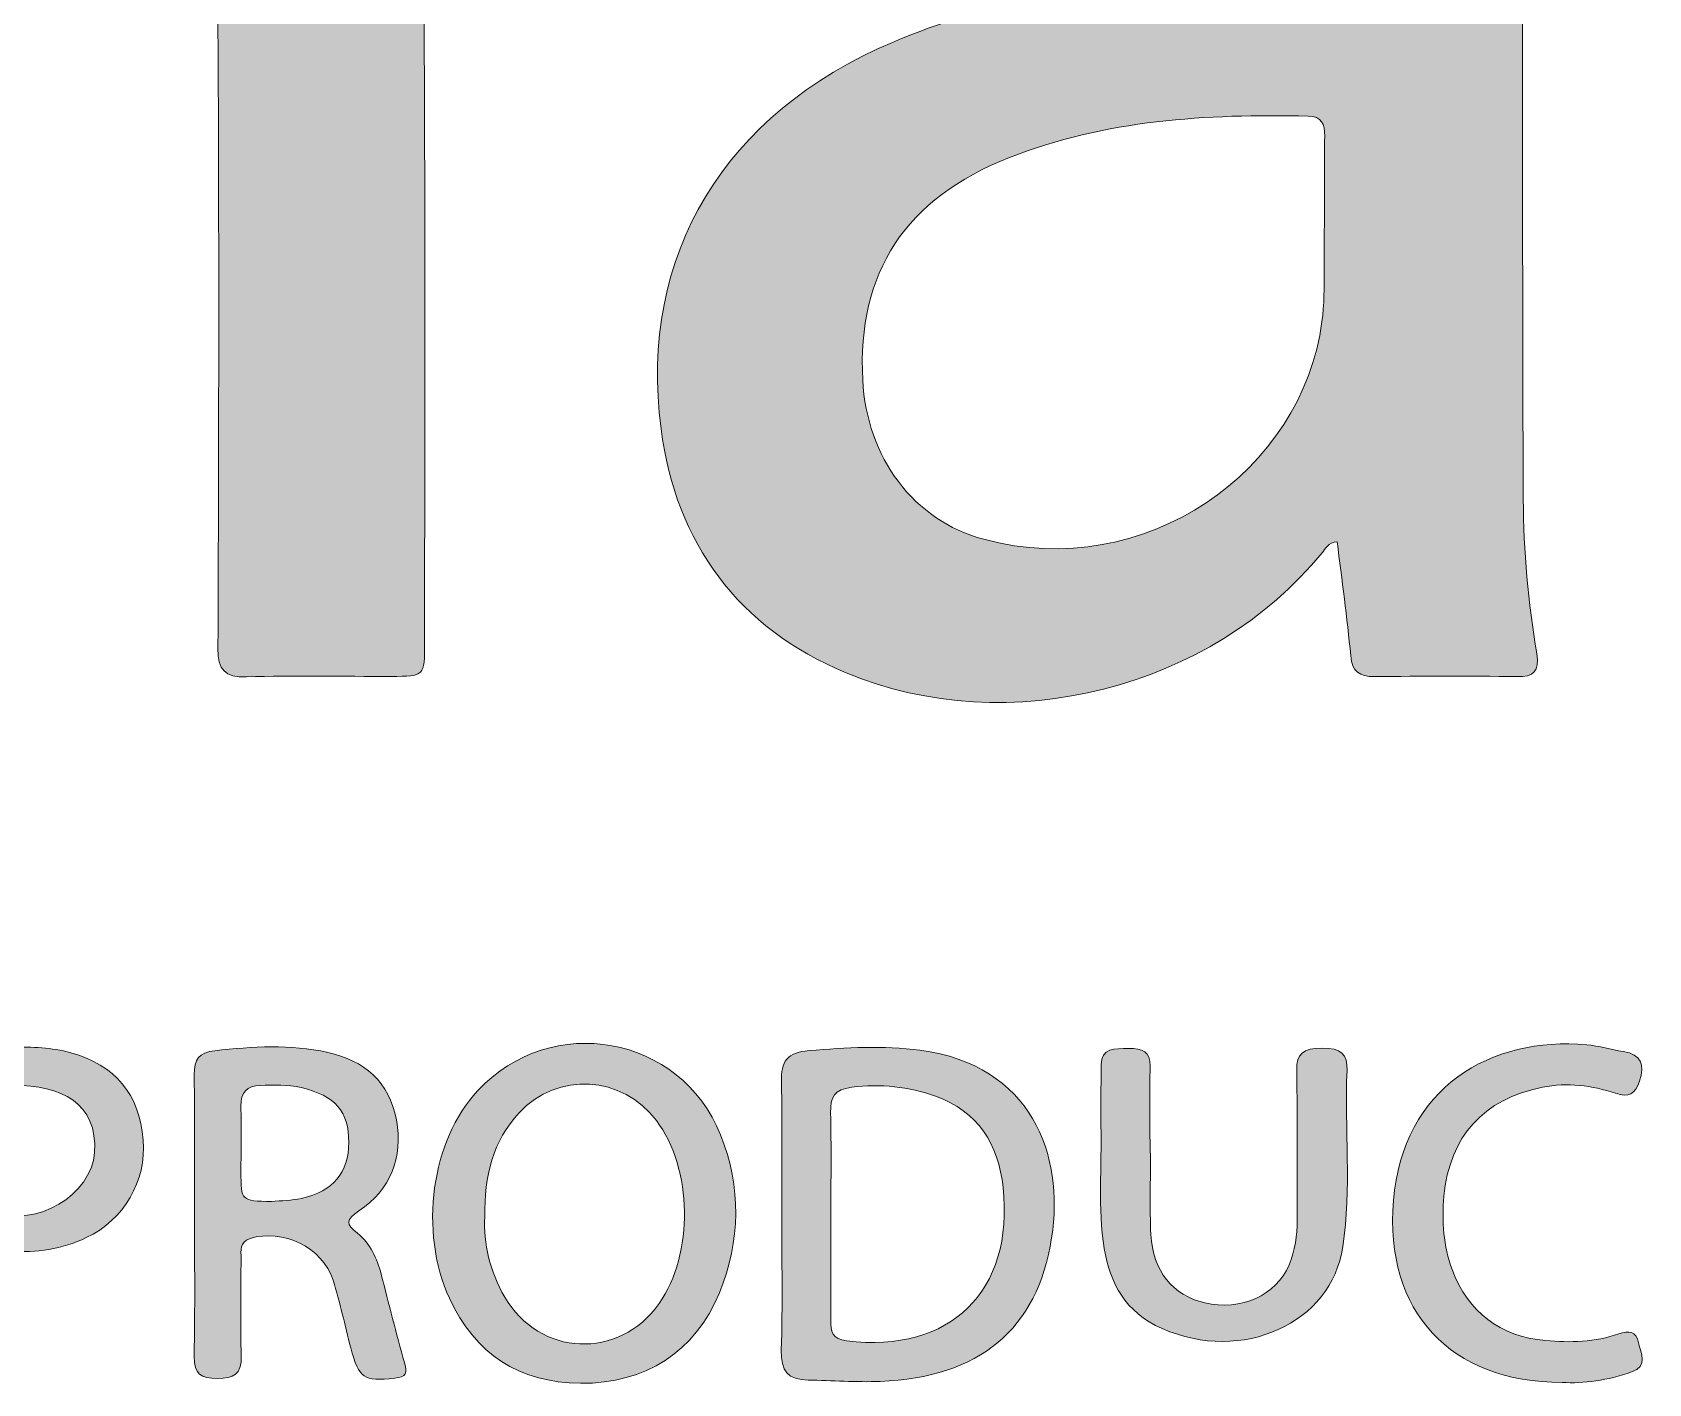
# Model space of a CAD drawing. Extents: x 495 to 1403, y -1247 to -663.
# Drawn here: x 948.7 to 1119.4, y -1240.5 to -1097.7 of the extents above; entities that cross this region are included whole.
import ezdxf

# ---------------------------------------------------------------- set-up
doc = ezdxf.new("R2010")
doc.units = 0
doc.header["$MEASUREMENT"] = 0
doc.layers.add('katman 1', color=7, linetype='Continuous')

# ---------------------------------------------------------------- blocks, each defined once
blk = doc.blocks.new('block 3')
at = {"layer": 'katman 1', "true_color": 0xffffff}
h = blk.add_hatch(color=7, dxfattribs=at)
h.dxf.hatch_style = 2
edge = h.paths.add_edge_path()
edge.add_spline(control_points=[(909.91, -1067.36), (914.71, -1059.95), (920.86, -1054.19), (928.8, -1050.7), (943.58, -1044.21), (958.19, -1044.37), (971.92, -1053.51), (981.36, -1059.8), (985.97, -1069.33), (988.4, -1080.11), (989.75, -1086.09), (990.05, -1092.17), (990.09, -1098.22), (990.22, -1119.54), (990.14, -1140.86), (990.14, -1162.18), (990.14, -1165.77), (990.13, -1165.77), (986.58, -1165.77), (981.5, -1165.78), (976.41, -1165.67), (971.34, -1165.82), (969.01, -1165.89), (968.3, -1165.11), (968.31, -1162.78), (968.39, -1141), (968.44, -1119.22), (968.31, -1097.44), (968.27, -1089.85), (967.19, -1082.38), (963.15, -1075.7), (958.93, -1068.72), (952.65, -1065.27), (944.56, -1064.53), (925.55, -1062.8), (911.94, -1079.12), (912.08, -1095.5), (912.28, -1117.74), (912.13, -1139.99), (912.13, -1162.23), (912.12, -1165.77), (912.12, -1165.77), (908.52, -1165.77), (903.52, -1165.78), (898.51, -1165.78), (893.51, -1165.77), (890.45, -1165.77), (890.37, -1165.69), (890.37, -1162.69), (890.36, -1149.15), (890.37, -1135.6), (890.36, -1122.06), (890.35, -1102.51), (890.36, -1082.96), (890.27, -1063.41), (890.25, -1059.34), (889.9, -1055.27), (889.59, -1051.21), (889.46, -1049.62), (889.97, -1048.88), (891.57, -1048.89), (896.57, -1048.89), (901.58, -1048.91), (906.58, -1048.87), (908.45, -1048.85), (908.86, -1049.86), (908.94, -1051.49), (909.2, -1056.78), (909.58, -1062.07), (909.91, -1067.36)], knot_values=[0, 0, 0, 0, 1, 1, 1, 2, 2, 2, 3, 3, 3, 4, 4, 4, 5, 5, 5, 6, 6, 6, 7, 7, 7, 8, 8, 8, 9, 9, 9, 10, 10, 10, 11, 11, 11, 12, 12, 12, 13, 13, 13, 14, 14, 14, 15, 15, 15, 16, 16, 16, 17, 17, 17, 18, 18, 18, 19, 19, 19, 20, 20, 20, 21, 21, 21, 22, 22, 22, 23, 23, 23, 23], degree=3, periodic=1)
h = blk.add_hatch(color=7, dxfattribs=at)
h.dxf.hatch_style = 2
edge = h.paths.add_edge_path()
edge.add_spline(control_points=[(1086.55, -1151.55), (1085.56, -1151.63), (1085.32, -1152.27), (1084.95, -1152.72), (1073.25, -1167.05), (1051.86, -1172.56), (1034.66, -1165.39), (1023.26, -1160.63), (1016.7, -1151.74), (1015.12, -1139.62), (1012.71, -1121.19), (1021.85, -1106.32), (1039.56, -1098.79), (1049.81, -1094.43), (1060.58, -1092.48), (1071.63, -1091.7), (1075.32, -1091.44), (1079, -1091.26), (1082.69, -1091.27), (1083.74, -1091.27), (1084.87, -1091.24), (1084.68, -1089.75), (1084.25, -1086.4), (1084.42, -1083), (1083.55, -1079.68), (1080.96, -1069.8), (1073.43, -1063.57), (1063.23, -1062.73), (1051.36, -1061.75), (1040.31, -1064.27), (1029.97, -1070.07), (1028.6, -1070.84), (1027.82, -1070.89), (1027.28, -1069.17), (1026.16, -1065.65), (1024.94, -1062.16), (1023.66, -1058.69), (1023.13, -1057.27), (1023.42, -1056.48), (1024.76, -1055.71), (1034.91, -1049.86), (1045.91, -1047.01), (1057.54, -1046.48), (1064.17, -1046.18), (1070.78, -1046.44), (1077.23, -1048.23), (1092.39, -1052.42), (1100.82, -1062.8), (1104.29, -1077.7), (1105.69, -1083.72), (1106.12, -1089.86), (1106.13, -1096.03), (1106.14, -1113.04), (1106.11, -1130.05), (1106.2, -1147.06), (1106.22, -1152.52), (1106.73, -1157.97), (1107.62, -1163.37), (1107.92, -1165.26), (1107.35, -1165.83), (1105.49, -1165.8), (1100.49, -1165.72), (1095.48, -1165.74), (1090.48, -1165.79), (1088.88, -1165.81), (1088.13, -1165.29), (1087.97, -1163.59), (1087.59, -1159.57), (1087.03, -1155.57), (1086.55, -1151.55)], knot_values=[0, 0, 0, 0, 1, 1, 1, 2, 2, 2, 3, 3, 3, 4, 4, 4, 5, 5, 5, 6, 6, 6, 7, 7, 7, 8, 8, 8, 9, 9, 9, 10, 10, 10, 11, 11, 11, 12, 12, 12, 13, 13, 13, 14, 14, 14, 15, 15, 15, 16, 16, 16, 17, 17, 17, 18, 18, 18, 19, 19, 19, 20, 20, 20, 21, 21, 21, 22, 22, 22, 23, 23, 23, 23], degree=3, periodic=1)
edge = h.paths.add_edge_path()
edge.add_spline(control_points=[(1085.21, -1118.15), (1085.21, -1114.53), (1085.19, -1111.6), (1085.22, -1108.68), (1085.24, -1107.44), (1084.93, -1106.6), (1083.46, -1106.57), (1072.71, -1106.35), (1062.07, -1106.96), (1051.92, -1110.95), (1040.92, -1115.27), (1035.83, -1123.1), (1036.42, -1134.47), (1036.85, -1142.64), (1041.78, -1149.3), (1049.21, -1151.29), (1066.28, -1155.89), (1082.9, -1144.04), (1084.93, -1128.28), (1085.4, -1124.66), (1085.04, -1121.06), (1085.21, -1118.15)], knot_values=[0, 0, 0, 0, 1, 1, 1, 2, 2, 2, 3, 3, 3, 4, 4, 4, 5, 5, 5, 6, 6, 6, 7, 7, 7, 7], degree=3, periodic=1)
h = blk.add_hatch(color=7, dxfattribs=at)
h.dxf.hatch_style = 2
edge = h.paths.add_edge_path()
edge.add_spline(control_points=[(1006.61, -1240.46), (1000.1, -1240.37), (995.46, -1237.35), (992.76, -1231.47), (989.51, -1224.4), (990.86, -1214.76), (995.74, -1209.55), (1003.54, -1201.21), (1017.18, -1203.64), (1021.41, -1214.22), (1023.61, -1219.73), (1023.52, -1225.39), (1021.28, -1230.89), (1018.73, -1237.16), (1013.47, -1240.49), (1006.61, -1240.46)], knot_values=[0, 0, 0, 0, 1, 1, 1, 2, 2, 2, 3, 3, 3, 4, 4, 4, 5, 5, 5, 5], degree=3, periodic=1)
edge = h.paths.add_edge_path()
edge.add_spline(control_points=[(996.5, -1222.88), (996.33, -1225.66), (997.01, -1228.61), (998.6, -1231.34), (1002.28, -1237.65), (1010.69, -1238.01), (1014.9, -1232.04), (1018.59, -1226.79), (1018.46, -1217.78), (1014.62, -1212.68), (1011.04, -1207.93), (1004.19, -1207.51), (1000.12, -1211.88), (997.34, -1214.86), (996.45, -1218.54), (996.5, -1222.88)], knot_values=[0, 0, 0, 0, 1, 1, 1, 2, 2, 2, 3, 3, 3, 4, 4, 4, 5, 5, 5, 5], degree=3, periodic=1)
h = blk.add_hatch(color=7, dxfattribs=at)
h.dxf.hatch_style = 2
edge = h.paths.add_edge_path()
edge.add_spline(control_points=[(946.67, -1204.98), (948.66, -1204.9), (950.73, -1204.97), (952.75, -1205.53), (957.46, -1206.82), (960.02, -1209.89), (960.41, -1214.76), (960.77, -1219.08), (958.37, -1223.19), (954.4, -1225.07), (951.84, -1226.29), (949.11, -1226.71), (946.31, -1226.49), (944.35, -1226.33), (943.74, -1227.14), (943.81, -1229.01), (943.91, -1231.93), (943.77, -1234.85), (943.84, -1237.77), (943.89, -1239.78), (942.72, -1239.94), (941.16, -1239.93), (939.67, -1239.92), (938.63, -1239.73), (938.64, -1237.85), (938.68, -1227.78), (938.66, -1217.7), (938.64, -1207.62), (938.64, -1206.24), (939.13, -1205.55), (940.6, -1205.37), (942.59, -1205.12), (944.57, -1204.92), (946.67, -1204.98)], knot_values=[0, 0, 0, 0, 1, 1, 1, 2, 2, 2, 3, 3, 3, 4, 4, 4, 5, 5, 5, 6, 6, 6, 7, 7, 7, 8, 8, 8, 9, 9, 9, 10, 10, 10, 11, 11, 11, 11], degree=3, periodic=1)
edge = h.paths.add_edge_path()
edge.add_spline(control_points=[(943.84, -1215.76), (943.84, -1215.76), (943.84, -1215.76), (943.85, -1215.76), (943.85, -1217.29), (943.84, -1218.83), (943.85, -1220.36), (943.86, -1221.16), (944.03, -1221.82), (944.88, -1222.22), (948.95, -1224.13), (954.96, -1220.56), (955.27, -1216.1), (955.63, -1210.82), (951.71, -1208.93), (946.71, -1209), (944.71, -1209.02), (943.54, -1209.8), (943.81, -1212.08), (943.96, -1213.29), (943.84, -1214.53), (943.84, -1215.76)], knot_values=[0, 0, 0, 0, 1, 1, 1, 2, 2, 2, 3, 3, 3, 4, 4, 4, 5, 5, 5, 6, 6, 6, 7, 7, 7, 7], degree=3, periodic=1)
h = blk.add_hatch(color=7, dxfattribs=at)
h.dxf.hatch_style = 2
edge = h.paths.add_edge_path()
edge.add_spline(control_points=[(965.83, -1222.61), (965.83, -1217.69), (965.87, -1212.77), (965.8, -1207.85), (965.78, -1206.24), (966.31, -1205.51), (967.98, -1205.32), (971.97, -1204.87), (975.95, -1204.62), (979.9, -1205.5), (983.76, -1206.35), (986.43, -1208.61), (987.16, -1212.63), (987.88, -1216.63), (986.57, -1219.98), (983.19, -1222.25), (981.79, -1223.19), (981.82, -1223.62), (983.05, -1224.61), (984.41, -1225.69), (985.11, -1227.26), (985.55, -1228.93), (986.36, -1232.05), (987.13, -1235.19), (988.02, -1238.29), (988.33, -1239.38), (988.2, -1239.8), (986.98, -1239.92), (983.65, -1240.24), (983.24, -1240.02), (982.34, -1236.7), (981.7, -1234.32), (981.22, -1231.9), (980.47, -1229.57), (979.35, -1226.09), (975.14, -1224.07), (971.7, -1225.17), (970.56, -1225.54), (970.76, -1226.44), (970.75, -1227.25), (970.73, -1230.71), (970.67, -1234.17), (970.77, -1237.63), (970.82, -1239.53), (969.95, -1239.94), (968.26, -1239.94), (966.54, -1239.95), (965.76, -1239.5), (965.79, -1237.61), (965.9, -1232.61), (965.83, -1227.61), (965.83, -1222.61)], knot_values=[0, 0, 0, 0, 1, 1, 1, 2, 2, 2, 3, 3, 3, 4, 4, 4, 5, 5, 5, 6, 6, 6, 7, 7, 7, 8, 8, 8, 9, 9, 9, 10, 10, 10, 11, 11, 11, 12, 12, 12, 13, 13, 13, 14, 14, 14, 15, 15, 15, 16, 16, 16, 17, 17, 17, 17], degree=3, periodic=1)
edge = h.paths.add_edge_path()
edge.add_spline(control_points=[(973.97, -1221.25), (975.03, -1221.15), (976.12, -1221.15), (977.15, -1220.92), (980.52, -1220.14), (982.12, -1218.19), (982.13, -1215.01), (982.13, -1211.68), (980.72, -1210.1), (977.1, -1209.22), (975.66, -1208.87), (974.21, -1208.93), (972.76, -1208.99), (971.39, -1209.05), (970.69, -1209.7), (970.73, -1211.17), (970.79, -1213.47), (970.74, -1215.77), (970.74, -1218.07), (970.75, -1221.19), (970.75, -1221.19), (973.97, -1221.25)], knot_values=[0, 0, 0, 0, 1, 1, 1, 2, 2, 2, 3, 3, 3, 4, 4, 4, 5, 5, 5, 6, 6, 6, 7, 7, 7, 7], degree=3, periodic=1)
h = blk.add_hatch(color=7, dxfattribs=at)
h.dxf.hatch_style = 2
edge = h.paths.add_edge_path()
edge.add_spline(control_points=[(1027.87, -1222.68), (1027.87, -1217.99), (1027.94, -1213.31), (1027.83, -1208.62), (1027.79, -1206.46), (1028.39, -1205.5), (1030.76, -1205.31), (1034.68, -1204.99), (1038.57, -1204.75), (1042.47, -1205.27), (1054.27, -1206.84), (1057.74, -1216.3), (1056.38, -1225.1), (1054.87, -1234.79), (1048.74, -1239.85), (1038.25, -1240.26), (1035.72, -1240.36), (1033.19, -1240.14), (1030.65, -1240.12), (1028.53, -1240.1), (1027.76, -1239.14), (1027.82, -1236.97), (1027.96, -1232.21), (1027.87, -1227.45), (1027.87, -1222.68)], knot_values=[0, 0, 0, 0, 1, 1, 1, 2, 2, 2, 3, 3, 3, 4, 4, 4, 5, 5, 5, 6, 6, 6, 7, 7, 7, 8, 8, 8, 8], degree=3, periodic=1)
edge = h.paths.add_edge_path()
edge.add_spline(control_points=[(1033.06, -1222.48), (1033.06, -1226.25), (1033.07, -1230.02), (1033.05, -1233.79), (1033.05, -1234.97), (1033.19, -1235.79), (1034.72, -1235.98), (1045.67, -1237.3), (1052.43, -1230.74), (1051.25, -1219.75), (1050.76, -1215.21), (1048.59, -1211.71), (1044.11, -1210.13), (1041.27, -1209.13), (1038.33, -1208.77), (1035.26, -1209.18), (1033.42, -1209.42), (1032.99, -1210.21), (1033.03, -1211.87), (1033.11, -1215.4), (1033.06, -1218.94), (1033.06, -1222.48)], knot_values=[0, 0, 0, 0, 1, 1, 1, 2, 2, 2, 3, 3, 3, 4, 4, 4, 5, 5, 5, 6, 6, 6, 7, 7, 7, 7], degree=3, periodic=1)
h = blk.add_hatch(color=7, dxfattribs=at)
h.dxf.hatch_style = 2
edge = h.paths.add_edge_path()
edge.add_spline(control_points=[(1066.83, -1216.13), (1066.83, -1219), (1066.72, -1221.88), (1066.86, -1224.74), (1067.05, -1228.58), (1069.2, -1231.19), (1072.55, -1231.96), (1076.41, -1232.84), (1080.08, -1231.19), (1081.46, -1227.95), (1082.1, -1226.42), (1082.31, -1224.85), (1082.31, -1223.23), (1082.28, -1217.95), (1082.36, -1212.67), (1082.27, -1207.39), (1082.24, -1205.65), (1082.94, -1205.04), (1084.94, -1205.04), (1086.96, -1205.03), (1087.66, -1205.69), (1087.58, -1207.41), (1087.32, -1213.61), (1088.06, -1219.84), (1087.14, -1226.03), (1085.94, -1234.13), (1076.5, -1238.39), (1068.07, -1234.68), (1064.11, -1232.94), (1062.54, -1229.83), (1061.94, -1226.23), (1061.22, -1221.91), (1061.7, -1217.56), (1061.59, -1213.22), (1061.54, -1211.09), (1061.61, -1208.95), (1061.6, -1206.81), (1061.6, -1204.99), (1063.08, -1205.11), (1064.5, -1205.07), (1065.98, -1205.04), (1066.81, -1205.46), (1066.78, -1206.9), (1066.73, -1209.98), (1066.77, -1213.05), (1066.77, -1216.13), (1066.79, -1216.13), (1066.81, -1216.13), (1066.83, -1216.13)], knot_values=[0, 0, 0, 0, 1, 1, 1, 2, 2, 2, 3, 3, 3, 4, 4, 4, 5, 5, 5, 6, 6, 6, 7, 7, 7, 8, 8, 8, 9, 9, 9, 10, 10, 10, 11, 11, 11, 12, 12, 12, 13, 13, 13, 14, 14, 14, 15, 15, 15, 16, 16, 16, 16], degree=3, periodic=1)
h = blk.add_hatch(color=7, dxfattribs=at)
h.dxf.hatch_style = 2
edge = h.paths.add_edge_path()
edge.add_spline(control_points=[(1110.31, -1240.37), (1098.46, -1240.38), (1091.53, -1232.84), (1092.49, -1221.16), (1093.49, -1209.16), (1102.8, -1203.79), (1112.9, -1204.69), (1114.2, -1204.81), (1115.47, -1205.19), (1116.76, -1205.4), (1118.68, -1205.72), (1119.07, -1206.74), (1118.49, -1208.52), (1118.02, -1209.94), (1117.36, -1210.29), (1115.94, -1209.82), (1113.44, -1208.97), (1110.87, -1208.65), (1108.22, -1209.18), (1102.02, -1210.41), (1098.39, -1214.38), (1097.82, -1220.7), (1097.59, -1223.32), (1097.74, -1225.94), (1098.68, -1228.43), (1100.39, -1232.99), (1103.71, -1235.49), (1108.54, -1235.94), (1111.15, -1236.18), (1113.78, -1236.11), (1116.3, -1235.23), (1117.36, -1234.86), (1118.14, -1234.94), (1118.38, -1236.17), (1118.59, -1237.29), (1119.45, -1238.62), (1117.63, -1239.26), (1115.13, -1240.15), (1112.56, -1240.5), (1110.31, -1240.37)], knot_values=[0, 0, 0, 0, 1, 1, 1, 2, 2, 2, 3, 3, 3, 4, 4, 4, 5, 5, 5, 6, 6, 6, 7, 7, 7, 8, 8, 8, 9, 9, 9, 10, 10, 10, 11, 11, 11, 12, 12, 12, 13, 13, 13, 13], degree=3, periodic=1)
at = {"layer": 'katman 1', "lineweight": 0}
for points, knots in [([(909.91, -1067.36), (914.71, -1059.95), (920.86, -1054.19), (928.8, -1050.7), (943.58, -1044.21), (958.19, -1044.37), (971.92, -1053.51), (981.36, -1059.8), (985.97, -1069.33), (988.4, -1080.11), (989.75, -1086.09), (990.05, -1092.17), (990.09, -1098.22), (990.22, -1119.54), (990.14, -1140.86), (990.14, -1162.18), (990.14, -1165.77), (990.13, -1165.77), (986.58, -1165.77), (981.5, -1165.78), (976.41, -1165.67), (971.34, -1165.82), (969.01, -1165.89), (968.3, -1165.11), (968.31, -1162.78), (968.39, -1141), (968.44, -1119.22), (968.31, -1097.44), (968.27, -1089.85), (967.19, -1082.38), (963.15, -1075.7), (958.93, -1068.72), (952.65, -1065.27), (944.56, -1064.53), (925.55, -1062.8), (911.94, -1079.12), (912.08, -1095.5), (912.28, -1117.74), (912.13, -1139.99), (912.13, -1162.23), (912.12, -1165.77), (912.12, -1165.77), (908.52, -1165.77), (903.52, -1165.78), (898.51, -1165.78), (893.51, -1165.77), (890.45, -1165.77), (890.37, -1165.69), (890.37, -1162.69), (890.36, -1149.15), (890.37, -1135.6), (890.36, -1122.06), (890.35, -1102.51), (890.36, -1082.96), (890.27, -1063.41), (890.25, -1059.34), (889.9, -1055.27), (889.59, -1051.21), (889.46, -1049.62), (889.97, -1048.88), (891.57, -1048.89), (896.57, -1048.89), (901.58, -1048.91), (906.58, -1048.87), (908.45, -1048.85), (908.86, -1049.86), (908.94, -1051.49), (909.2, -1056.78), (909.58, -1062.07), (909.91, -1067.36)], [0, 0, 0, 0, 1, 1, 1, 2, 2, 2, 3, 3, 3, 4, 4, 4, 5, 5, 5, 6, 6, 6, 7, 7, 7, 8, 8, 8, 9, 9, 9, 10, 10, 10, 11, 11, 11, 12, 12, 12, 13, 13, 13, 14, 14, 14, 15, 15, 15, 16, 16, 16, 17, 17, 17, 18, 18, 18, 19, 19, 19, 20, 20, 20, 21, 21, 21, 22, 22, 22, 23, 23, 23, 23]), ([(1086.55, -1151.55), (1085.56, -1151.63), (1085.32, -1152.27), (1084.95, -1152.72), (1073.25, -1167.05), (1051.86, -1172.56), (1034.66, -1165.39), (1023.26, -1160.63), (1016.7, -1151.74), (1015.12, -1139.62), (1012.71, -1121.19), (1021.85, -1106.32), (1039.56, -1098.79), (1049.81, -1094.43), (1060.58, -1092.48), (1071.63, -1091.7), (1075.32, -1091.44), (1079, -1091.26), (1082.69, -1091.27), (1083.74, -1091.27), (1084.87, -1091.24), (1084.68, -1089.75), (1084.25, -1086.4), (1084.42, -1083), (1083.55, -1079.68), (1080.96, -1069.8), (1073.43, -1063.57), (1063.23, -1062.73), (1051.36, -1061.75), (1040.31, -1064.27), (1029.97, -1070.07), (1028.6, -1070.84), (1027.82, -1070.89), (1027.28, -1069.17), (1026.16, -1065.65), (1024.94, -1062.16), (1023.66, -1058.69), (1023.13, -1057.27), (1023.42, -1056.48), (1024.76, -1055.71), (1034.91, -1049.86), (1045.91, -1047.01), (1057.54, -1046.48), (1064.17, -1046.18), (1070.78, -1046.44), (1077.23, -1048.23), (1092.39, -1052.42), (1100.82, -1062.8), (1104.29, -1077.7), (1105.69, -1083.72), (1106.12, -1089.86), (1106.13, -1096.03), (1106.14, -1113.04), (1106.11, -1130.05), (1106.2, -1147.06), (1106.22, -1152.52), (1106.73, -1157.97), (1107.62, -1163.37), (1107.92, -1165.26), (1107.35, -1165.83), (1105.49, -1165.8), (1100.49, -1165.72), (1095.48, -1165.74), (1090.48, -1165.79), (1088.88, -1165.81), (1088.13, -1165.29), (1087.97, -1163.59), (1087.59, -1159.57), (1087.03, -1155.57), (1086.55, -1151.55)], [0, 0, 0, 0, 1, 1, 1, 2, 2, 2, 3, 3, 3, 4, 4, 4, 5, 5, 5, 6, 6, 6, 7, 7, 7, 8, 8, 8, 9, 9, 9, 10, 10, 10, 11, 11, 11, 12, 12, 12, 13, 13, 13, 14, 14, 14, 15, 15, 15, 16, 16, 16, 17, 17, 17, 18, 18, 18, 19, 19, 19, 20, 20, 20, 21, 21, 21, 22, 22, 22, 23, 23, 23, 23]), ([(1085.21, -1118.15), (1085.21, -1114.53), (1085.19, -1111.6), (1085.22, -1108.68), (1085.24, -1107.44), (1084.93, -1106.6), (1083.46, -1106.57), (1072.71, -1106.35), (1062.07, -1106.96), (1051.92, -1110.95), (1040.92, -1115.27), (1035.83, -1123.1), (1036.42, -1134.47), (1036.85, -1142.64), (1041.78, -1149.3), (1049.21, -1151.29), (1066.28, -1155.89), (1082.9, -1144.04), (1084.93, -1128.28), (1085.4, -1124.66), (1085.04, -1121.06), (1085.21, -1118.15)], [0, 0, 0, 0, 1, 1, 1, 2, 2, 2, 3, 3, 3, 4, 4, 4, 5, 5, 5, 6, 6, 6, 7, 7, 7, 7]), ([(1006.61, -1240.46), (1000.1, -1240.37), (995.46, -1237.35), (992.76, -1231.47), (989.51, -1224.4), (990.86, -1214.76), (995.74, -1209.55), (1003.54, -1201.21), (1017.18, -1203.64), (1021.41, -1214.22), (1023.61, -1219.73), (1023.52, -1225.39), (1021.28, -1230.89), (1018.73, -1237.16), (1013.47, -1240.49), (1006.61, -1240.46)], [0, 0, 0, 0, 1, 1, 1, 2, 2, 2, 3, 3, 3, 4, 4, 4, 5, 5, 5, 5]), ([(946.67, -1204.98), (948.66, -1204.9), (950.73, -1204.97), (952.75, -1205.53), (957.46, -1206.82), (960.02, -1209.89), (960.41, -1214.76), (960.77, -1219.08), (958.37, -1223.19), (954.4, -1225.07), (951.84, -1226.29), (949.11, -1226.71), (946.31, -1226.49), (944.35, -1226.33), (943.74, -1227.14), (943.81, -1229.01), (943.91, -1231.93), (943.77, -1234.85), (943.84, -1237.77), (943.89, -1239.78), (942.72, -1239.94), (941.16, -1239.93), (939.67, -1239.92), (938.63, -1239.73), (938.64, -1237.85), (938.68, -1227.78), (938.66, -1217.7), (938.64, -1207.62), (938.64, -1206.24), (939.13, -1205.55), (940.6, -1205.37), (942.59, -1205.12), (944.57, -1204.92), (946.67, -1204.98)], [0, 0, 0, 0, 1, 1, 1, 2, 2, 2, 3, 3, 3, 4, 4, 4, 5, 5, 5, 6, 6, 6, 7, 7, 7, 8, 8, 8, 9, 9, 9, 10, 10, 10, 11, 11, 11, 11]), ([(965.83, -1222.61), (965.83, -1217.69), (965.87, -1212.77), (965.8, -1207.85), (965.78, -1206.24), (966.31, -1205.51), (967.98, -1205.32), (971.97, -1204.87), (975.95, -1204.62), (979.9, -1205.5), (983.76, -1206.35), (986.43, -1208.61), (987.16, -1212.63), (987.88, -1216.63), (986.57, -1219.98), (983.19, -1222.25), (981.79, -1223.19), (981.82, -1223.62), (983.05, -1224.61), (984.41, -1225.69), (985.11, -1227.26), (985.55, -1228.93), (986.36, -1232.05), (987.13, -1235.19), (988.02, -1238.29), (988.33, -1239.38), (988.2, -1239.8), (986.98, -1239.92), (983.65, -1240.24), (983.24, -1240.02), (982.34, -1236.7), (981.7, -1234.32), (981.22, -1231.9), (980.47, -1229.57), (979.35, -1226.09), (975.14, -1224.07), (971.7, -1225.17), (970.56, -1225.54), (970.76, -1226.44), (970.75, -1227.25), (970.73, -1230.71), (970.67, -1234.17), (970.77, -1237.63), (970.82, -1239.53), (969.95, -1239.94), (968.26, -1239.94), (966.54, -1239.95), (965.76, -1239.5), (965.79, -1237.61), (965.9, -1232.61), (965.83, -1227.61), (965.83, -1222.61)], [0, 0, 0, 0, 1, 1, 1, 2, 2, 2, 3, 3, 3, 4, 4, 4, 5, 5, 5, 6, 6, 6, 7, 7, 7, 8, 8, 8, 9, 9, 9, 10, 10, 10, 11, 11, 11, 12, 12, 12, 13, 13, 13, 14, 14, 14, 15, 15, 15, 16, 16, 16, 17, 17, 17, 17]), ([(1027.87, -1222.68), (1027.87, -1217.99), (1027.94, -1213.31), (1027.83, -1208.62), (1027.79, -1206.46), (1028.39, -1205.5), (1030.76, -1205.31), (1034.68, -1204.99), (1038.57, -1204.75), (1042.47, -1205.27), (1054.27, -1206.84), (1057.74, -1216.3), (1056.38, -1225.1), (1054.87, -1234.79), (1048.74, -1239.85), (1038.25, -1240.26), (1035.72, -1240.36), (1033.19, -1240.14), (1030.65, -1240.12), (1028.53, -1240.1), (1027.76, -1239.14), (1027.82, -1236.97), (1027.96, -1232.21), (1027.87, -1227.45), (1027.87, -1222.68)], [0, 0, 0, 0, 1, 1, 1, 2, 2, 2, 3, 3, 3, 4, 4, 4, 5, 5, 5, 6, 6, 6, 7, 7, 7, 8, 8, 8, 8]), ([(1066.83, -1216.13), (1066.83, -1219), (1066.72, -1221.88), (1066.86, -1224.74), (1067.05, -1228.58), (1069.2, -1231.19), (1072.55, -1231.96), (1076.41, -1232.84), (1080.08, -1231.19), (1081.46, -1227.95), (1082.1, -1226.42), (1082.31, -1224.85), (1082.31, -1223.23), (1082.28, -1217.95), (1082.36, -1212.67), (1082.27, -1207.39), (1082.24, -1205.65), (1082.94, -1205.04), (1084.94, -1205.04), (1086.96, -1205.03), (1087.66, -1205.69), (1087.58, -1207.41), (1087.32, -1213.61), (1088.06, -1219.84), (1087.14, -1226.03), (1085.94, -1234.13), (1076.5, -1238.39), (1068.07, -1234.68), (1064.11, -1232.94), (1062.54, -1229.83), (1061.94, -1226.23), (1061.22, -1221.91), (1061.7, -1217.56), (1061.59, -1213.22), (1061.54, -1211.09), (1061.61, -1208.95), (1061.6, -1206.81), (1061.6, -1204.99), (1063.08, -1205.11), (1064.5, -1205.07), (1065.98, -1205.04), (1066.81, -1205.46), (1066.78, -1206.9), (1066.73, -1209.98), (1066.77, -1213.05), (1066.77, -1216.13), (1066.79, -1216.13), (1066.81, -1216.13), (1066.83, -1216.13)], [0, 0, 0, 0, 1, 1, 1, 2, 2, 2, 3, 3, 3, 4, 4, 4, 5, 5, 5, 6, 6, 6, 7, 7, 7, 8, 8, 8, 9, 9, 9, 10, 10, 10, 11, 11, 11, 12, 12, 12, 13, 13, 13, 14, 14, 14, 15, 15, 15, 16, 16, 16, 16]), ([(1110.31, -1240.37), (1098.46, -1240.38), (1091.53, -1232.84), (1092.49, -1221.16), (1093.49, -1209.16), (1102.8, -1203.79), (1112.9, -1204.69), (1114.2, -1204.81), (1115.47, -1205.19), (1116.76, -1205.4), (1118.68, -1205.72), (1119.07, -1206.74), (1118.49, -1208.52), (1118.02, -1209.94), (1117.36, -1210.29), (1115.94, -1209.82), (1113.44, -1208.97), (1110.87, -1208.65), (1108.22, -1209.18), (1102.02, -1210.41), (1098.39, -1214.38), (1097.82, -1220.7), (1097.59, -1223.32), (1097.74, -1225.94), (1098.68, -1228.43), (1100.39, -1232.99), (1103.71, -1235.49), (1108.54, -1235.94), (1111.15, -1236.18), (1113.78, -1236.11), (1116.3, -1235.23), (1117.36, -1234.86), (1118.14, -1234.94), (1118.38, -1236.17), (1118.59, -1237.29), (1119.45, -1238.62), (1117.63, -1239.26), (1115.13, -1240.15), (1112.56, -1240.5), (1110.31, -1240.37)], [0, 0, 0, 0, 1, 1, 1, 2, 2, 2, 3, 3, 3, 4, 4, 4, 5, 5, 5, 6, 6, 6, 7, 7, 7, 8, 8, 8, 9, 9, 9, 10, 10, 10, 11, 11, 11, 12, 12, 12, 13, 13, 13, 13]), ([(973.97, -1221.25), (975.03, -1221.15), (976.12, -1221.15), (977.15, -1220.92), (980.52, -1220.14), (982.12, -1218.19), (982.13, -1215.01), (982.13, -1211.68), (980.72, -1210.1), (977.1, -1209.22), (975.66, -1208.87), (974.21, -1208.93), (972.76, -1208.99), (971.39, -1209.05), (970.69, -1209.7), (970.73, -1211.17), (970.79, -1213.47), (970.74, -1215.77), (970.74, -1218.07), (970.75, -1221.19), (970.75, -1221.19), (973.97, -1221.25)], [0, 0, 0, 0, 1, 1, 1, 2, 2, 2, 3, 3, 3, 4, 4, 4, 5, 5, 5, 6, 6, 6, 7, 7, 7, 7]), ([(996.5, -1222.88), (996.33, -1225.66), (997.01, -1228.61), (998.6, -1231.34), (1002.28, -1237.65), (1010.69, -1238.01), (1014.9, -1232.04), (1018.59, -1226.79), (1018.46, -1217.78), (1014.62, -1212.68), (1011.04, -1207.93), (1004.19, -1207.51), (1000.12, -1211.88), (997.34, -1214.86), (996.45, -1218.54), (996.5, -1222.88)], [0, 0, 0, 0, 1, 1, 1, 2, 2, 2, 3, 3, 3, 4, 4, 4, 5, 5, 5, 5]), ([(1033.06, -1222.48), (1033.06, -1226.25), (1033.07, -1230.02), (1033.05, -1233.79), (1033.05, -1234.97), (1033.19, -1235.79), (1034.72, -1235.98), (1045.67, -1237.3), (1052.43, -1230.74), (1051.25, -1219.75), (1050.76, -1215.21), (1048.59, -1211.71), (1044.11, -1210.13), (1041.27, -1209.13), (1038.33, -1208.77), (1035.26, -1209.18), (1033.42, -1209.42), (1032.99, -1210.21), (1033.03, -1211.87), (1033.11, -1215.4), (1033.06, -1218.94), (1033.06, -1222.48)], [0, 0, 0, 0, 1, 1, 1, 2, 2, 2, 3, 3, 3, 4, 4, 4, 5, 5, 5, 6, 6, 6, 7, 7, 7, 7]), ([(943.84, -1215.76), (943.84, -1215.76), (943.84, -1215.76), (943.85, -1215.76), (943.85, -1217.29), (943.84, -1218.83), (943.85, -1220.36), (943.86, -1221.16), (944.03, -1221.82), (944.88, -1222.22), (948.95, -1224.13), (954.96, -1220.56), (955.27, -1216.1), (955.63, -1210.82), (951.71, -1208.93), (946.71, -1209), (944.71, -1209.02), (943.54, -1209.8), (943.81, -1212.08), (943.96, -1213.29), (943.84, -1214.53), (943.84, -1215.76)], [0, 0, 0, 0, 1, 1, 1, 2, 2, 2, 3, 3, 3, 4, 4, 4, 5, 5, 5, 6, 6, 6, 7, 7, 7, 7])]:
    blk.add_open_spline(points, degree=3, knots=knots, dxfattribs=at)
blk = doc.blocks.new('block 2')
at = {"layer": 'katman 1'}
blk.add_blockref('block 3', (0, 0), dxfattribs=at)

msp = doc.modelspace()

# ---------------------------------------------------------------- block references
at = {"layer": 'katman 1'}
msp.add_blockref('block 2', (0, 0), dxfattribs=at)

doc.saveas('drawing.dxf')
